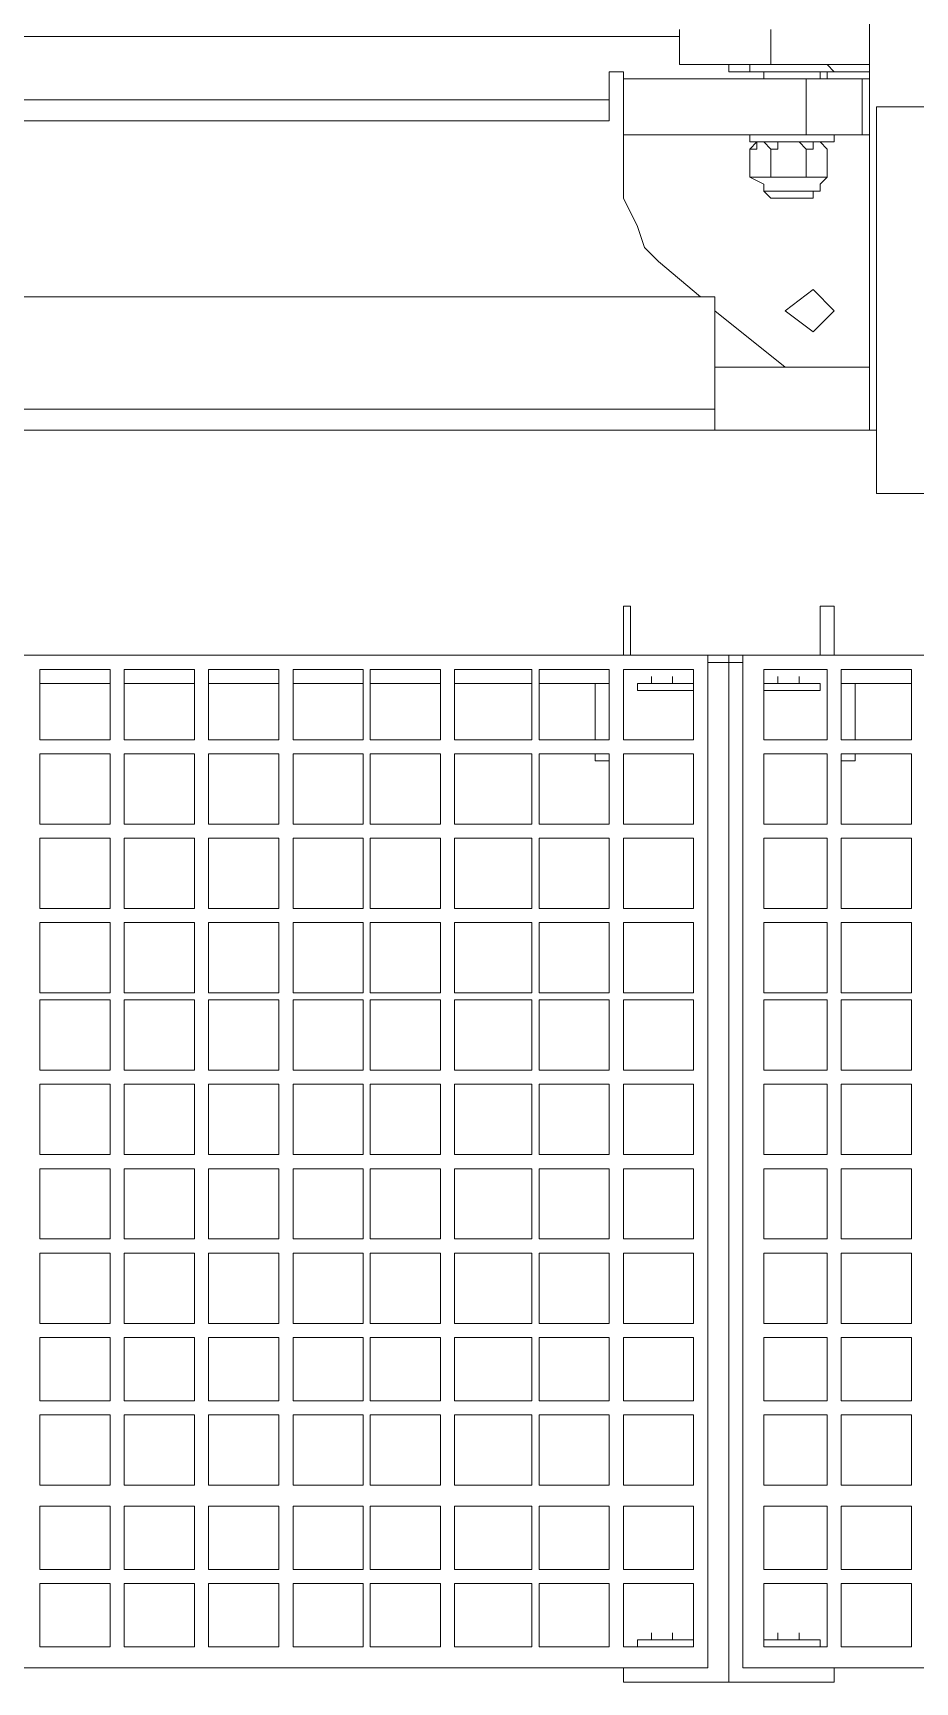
# Model space of a CAD drawing. Header units: metres. Extents: x -13194 to 152406, y -4219 to 19791.
# Drawn here: x 4098.1 to 4138.5, y 528.2 to 603.7 of the extents above; entities that cross this region are included whole.
import ezdxf

# ---------------------------------------------------------------- set-up
doc = ezdxf.new("R2010")
doc.units = ezdxf.units.M
doc.header["$LTSCALE"] = 100
doc.header["$MEASUREMENT"] = 0
doc.layers.get('0').update_dxf_attribs({"color": 9, "lineweight": 9})
doc.layers.add('32-ekipman', color=9, linetype='Continuous', lineweight=9)

# ---------------------------------------------------------------- blocks, each defined once
blk = doc.blocks.new('h')
for points in [[(181688.467, -16206.805), (181688.467, -16206.16)], [(181698.132, -16206.16), (181688.467, -16206.16)], [(181693.299, -16253.197), (181693.299, -16206.16)], [(181693.299, -16253.197), (181693.299, -16206.16)], [(181698.132, -16206.16), (181698.132, -16206.805)], [(181692.655, -16206.805), (181641.108, -16206.805)], [(181692.655, -16253.197), (181692.655, -16206.805)], [(181694.266, -16206.805), (181694.266, -16253.197)], [(181759.666, -16206.805), (181694.266, -16206.805)], [(181684.923, -16207.771), (181684.923, -16210.671)], [(181688.145, -16207.771), (181684.923, -16207.771)], [(181688.145, -16210.671), (181688.145, -16207.771)], [(181688.789, -16207.771), (181688.789, -16210.671)], [(181691.688, -16207.771), (181688.789, -16207.771)], [(181689.111, -16208.093), (181689.111, -16207.771)], [(181691.688, -16207.771), (181689.111, -16207.771)], [(181690.078, -16207.771), (181691.044, -16207.771)], [(181691.688, -16208.093), (181691.688, -16207.771)], [(181691.688, -16210.671), (181691.688, -16207.771)], [(181694.91, -16207.771), (181694.91, -16210.671)], [(181694.91, -16207.771), (181694.91, -16208.093)], [(181694.91, -16207.771), (181697.487, -16207.771)], [(181698.132, -16207.771), (181694.91, -16207.771)], [(181696.843, -16207.771), (181695.877, -16207.771)], [(181697.487, -16207.771), (181697.487, -16208.093)], [(181698.132, -16210.671), (181698.132, -16207.771)], [(181698.776, -16207.771), (181698.776, -16210.671)], [(181701.998, -16207.771), (181698.776, -16207.771)], [(181701.998, -16210.671), (181701.998, -16207.771)], [(181702.32, -16207.771), (181702.32, -16210.671)], [(181705.864, -16207.771), (181702.32, -16207.771)], [(181705.864, -16210.671), (181705.864, -16207.771)], [(181706.508, -16207.771), (181706.508, -16210.671)], [(181709.73, -16207.771), (181706.508, -16207.771)], [(181709.73, -16210.671), (181709.73, -16207.771)], [(181710.052, -16207.771), (181710.052, -16210.671)], [(181713.274, -16207.771), (181710.052, -16207.771)], [(181713.274, -16210.671), (181713.274, -16207.771)], [(181713.918, -16207.771), (181713.918, -16210.671)], [(181717.14, -16207.771), (181713.918, -16207.771)], [(181717.14, -16210.671), (181717.14, -16207.771)], [(181717.784, -16207.771), (181717.784, -16210.671)], [(181721.006, -16207.771), (181717.784, -16207.771)], [(181721.006, -16210.671), (181721.006, -16207.771)], [(181721.65, -16207.771), (181721.65, -16210.671)], [(181724.872, -16207.771), (181721.65, -16207.771)], [(181724.872, -16210.671), (181724.872, -16207.771)], [(181691.688, -16208.093), (181689.111, -16208.093)], [(181690.078, -16208.093), (181690.078, -16208.415)], [(181691.044, -16208.093), (181690.078, -16208.093)], [(181691.044, -16208.093), (181691.044, -16208.415)], [(181697.487, -16208.093), (181694.91, -16208.093)], [(181695.877, -16208.093), (181695.877, -16208.415)], [(181695.877, -16208.093), (181696.843, -16208.093)], [(181696.843, -16208.093), (181696.843, -16208.415)], [(181684.923, -16210.671), (181688.145, -16210.671)], [(181688.789, -16210.671), (181691.688, -16210.671)], [(181694.91, -16210.671), (181698.132, -16210.671)], [(181698.776, -16210.671), (181701.998, -16210.671)], [(181702.32, -16210.671), (181705.864, -16210.671)], [(181706.508, -16210.671), (181709.73, -16210.671)], [(181710.052, -16210.671), (181713.274, -16210.671)], [(181713.918, -16210.671), (181717.14, -16210.671)], [(181717.784, -16210.671), (181721.006, -16210.671)], [(181721.65, -16210.671), (181724.872, -16210.671)], [(181684.923, -16211.315), (181684.923, -16214.214)], [(181688.145, -16211.315), (181684.923, -16211.315)], [(181688.145, -16214.214), (181688.145, -16211.315)], [(181688.789, -16211.315), (181688.789, -16214.214)], [(181691.688, -16211.315), (181688.789, -16211.315)], [(181691.688, -16214.214), (181691.688, -16211.315)], [(181694.91, -16211.315), (181694.91, -16214.214)], [(181698.132, -16211.315), (181694.91, -16211.315)], [(181698.132, -16214.214), (181698.132, -16211.315)], [(181698.776, -16211.315), (181698.776, -16214.214)], [(181701.998, -16211.315), (181698.776, -16211.315)], [(181701.998, -16214.214), (181701.998, -16211.315)], [(181702.32, -16211.315), (181702.32, -16214.214)], [(181705.864, -16211.315), (181702.32, -16211.315)], [(181705.864, -16214.214), (181705.864, -16211.315)], [(181706.508, -16211.315), (181706.508, -16214.214)], [(181709.73, -16211.315), (181706.508, -16211.315)], [(181709.73, -16214.214), (181709.73, -16211.315)], [(181710.052, -16211.315), (181710.052, -16214.214)], [(181713.274, -16211.315), (181710.052, -16211.315)], [(181713.274, -16214.214), (181713.274, -16211.315)], [(181713.918, -16211.315), (181713.918, -16214.214)], [(181717.14, -16211.315), (181713.918, -16211.315)], [(181717.14, -16214.214), (181717.14, -16211.315)], [(181717.784, -16211.315), (181717.784, -16214.214)], [(181721.006, -16211.315), (181717.784, -16211.315)], [(181721.006, -16214.214), (181721.006, -16211.315)], [(181721.65, -16211.315), (181721.65, -16214.214)], [(181724.872, -16211.315), (181721.65, -16211.315)], [(181724.872, -16214.214), (181724.872, -16211.315)], [(181684.923, -16214.214), (181688.145, -16214.214)], [(181688.789, -16214.214), (181691.688, -16214.214)], [(181694.91, -16214.214), (181698.132, -16214.214)], [(181698.776, -16214.214), (181701.998, -16214.214)], [(181702.32, -16214.214), (181705.864, -16214.214)], [(181706.508, -16214.214), (181709.73, -16214.214)], [(181710.052, -16214.214), (181713.274, -16214.214)], [(181713.918, -16214.214), (181717.14, -16214.214)], [(181717.784, -16214.214), (181721.006, -16214.214)], [(181721.65, -16214.214), (181724.872, -16214.214)], [(181684.923, -16215.181), (181684.923, -16218.403)], [(181688.145, -16215.181), (181684.923, -16215.181)], [(181688.145, -16218.403), (181688.145, -16215.181)], [(181688.789, -16215.181), (181688.789, -16218.403)], [(181691.688, -16215.181), (181688.789, -16215.181)], [(181691.688, -16218.403), (181691.688, -16215.181)], [(181694.91, -16215.181), (181694.91, -16218.403)], [(181698.132, -16215.181), (181694.91, -16215.181)], [(181698.132, -16218.403), (181698.132, -16215.181)], [(181698.776, -16215.181), (181698.776, -16218.403)], [(181701.998, -16215.181), (181698.776, -16215.181)], [(181701.998, -16218.403), (181701.998, -16215.181)], [(181702.32, -16215.181), (181702.32, -16218.403)], [(181705.864, -16215.181), (181702.32, -16215.181)], [(181705.864, -16218.403), (181705.864, -16215.181)], [(181706.508, -16215.181), (181706.508, -16218.403)], [(181709.73, -16215.181), (181706.508, -16215.181)], [(181709.73, -16218.403), (181709.73, -16215.181)], [(181710.052, -16215.181), (181710.052, -16218.403)], [(181713.274, -16215.181), (181710.052, -16215.181)], [(181713.274, -16218.403), (181713.274, -16215.181)], [(181713.918, -16215.181), (181713.918, -16218.403)], [(181717.14, -16215.181), (181713.918, -16215.181)], [(181717.14, -16218.403), (181717.14, -16215.181)], [(181717.784, -16215.181), (181717.784, -16218.403)], [(181721.006, -16215.181), (181717.784, -16215.181)], [(181721.006, -16218.403), (181721.006, -16215.181)], [(181721.65, -16215.181), (181721.65, -16218.403)], [(181724.872, -16215.181), (181721.65, -16215.181)], [(181724.872, -16218.403), (181724.872, -16215.181)], [(181684.923, -16218.403), (181688.145, -16218.403)], [(181688.789, -16218.403), (181691.688, -16218.403)], [(181694.91, -16218.403), (181698.132, -16218.403)], [(181698.776, -16218.403), (181701.998, -16218.403)], [(181702.32, -16218.403), (181705.864, -16218.403)], [(181706.508, -16218.403), (181709.73, -16218.403)], [(181710.052, -16218.403), (181713.274, -16218.403)], [(181713.918, -16218.403), (181717.14, -16218.403)], [(181717.784, -16218.403), (181721.006, -16218.403)], [(181721.65, -16218.403), (181724.872, -16218.403)], [(181684.923, -16219.047), (181684.923, -16221.946)], [(181688.145, -16219.047), (181684.923, -16219.047)], [(181688.145, -16221.946), (181688.145, -16219.047)], [(181688.789, -16219.047), (181688.789, -16221.946)], [(181691.688, -16219.047), (181688.789, -16219.047)], [(181691.688, -16221.946), (181691.688, -16219.047)], [(181694.91, -16219.047), (181694.91, -16221.946)], [(181698.132, -16219.047), (181694.91, -16219.047)], [(181698.132, -16221.946), (181698.132, -16219.047)], [(181698.776, -16219.047), (181698.776, -16221.946)], [(181701.998, -16219.047), (181698.776, -16219.047)], [(181701.998, -16221.946), (181701.998, -16219.047)], [(181702.32, -16219.047), (181702.32, -16221.946)], [(181705.864, -16219.047), (181702.32, -16219.047)], [(181705.864, -16221.946), (181705.864, -16219.047)], [(181706.508, -16219.047), (181706.508, -16221.946)], [(181709.73, -16219.047), (181706.508, -16219.047)], [(181709.73, -16221.946), (181709.73, -16219.047)], [(181710.052, -16219.047), (181710.052, -16221.946)], [(181713.274, -16219.047), (181710.052, -16219.047)], [(181713.274, -16221.946), (181713.274, -16219.047)], [(181713.918, -16219.047), (181713.918, -16221.946)], [(181717.14, -16219.047), (181713.918, -16219.047)], [(181717.14, -16221.946), (181717.14, -16219.047)], [(181717.784, -16219.047), (181717.784, -16221.946)], [(181721.006, -16219.047), (181717.784, -16219.047)], [(181721.006, -16221.946), (181721.006, -16219.047)], [(181721.65, -16219.047), (181721.65, -16221.946)], [(181724.872, -16219.047), (181721.65, -16219.047)], [(181724.872, -16221.946), (181724.872, -16219.047)], [(181684.923, -16221.946), (181688.145, -16221.946)], [(181688.789, -16221.946), (181691.688, -16221.946)], [(181694.91, -16221.946), (181698.132, -16221.946)], [(181698.776, -16221.946), (181701.998, -16221.946)], [(181702.32, -16221.946), (181705.864, -16221.946)], [(181706.508, -16221.946), (181709.73, -16221.946)], [(181710.052, -16221.946), (181713.274, -16221.946)], [(181713.918, -16221.946), (181717.14, -16221.946)], [(181717.784, -16221.946), (181721.006, -16221.946)], [(181721.65, -16221.946), (181724.872, -16221.946)], [(181684.923, -16222.591), (181684.923, -16225.812)], [(181688.145, -16222.591), (181684.923, -16222.591)], [(181688.145, -16225.812), (181688.145, -16222.591)], [(181688.789, -16222.591), (181688.789, -16225.812)], [(181691.688, -16222.591), (181688.789, -16222.591)], [(181691.688, -16225.812), (181691.688, -16222.591)], [(181694.91, -16222.591), (181694.91, -16225.812)], [(181698.132, -16222.591), (181694.91, -16222.591)], [(181698.132, -16225.812), (181698.132, -16222.591)], [(181698.776, -16222.591), (181698.776, -16225.812)], [(181701.998, -16222.591), (181698.776, -16222.591)], [(181701.998, -16225.812), (181701.998, -16222.591)], [(181702.32, -16222.591), (181702.32, -16225.812)], [(181705.864, -16222.591), (181702.32, -16222.591)], [(181705.864, -16225.812), (181705.864, -16222.591)], [(181706.508, -16222.591), (181706.508, -16225.812)], [(181709.73, -16222.591), (181706.508, -16222.591)], [(181709.73, -16225.812), (181709.73, -16222.591)], [(181710.052, -16222.591), (181710.052, -16225.812)], [(181713.274, -16222.591), (181710.052, -16222.591)], [(181713.274, -16225.812), (181713.274, -16222.591)], [(181713.918, -16222.591), (181713.918, -16225.812)], [(181717.14, -16222.591), (181713.918, -16222.591)], [(181717.14, -16225.812), (181717.14, -16222.591)], [(181717.784, -16222.591), (181717.784, -16225.812)], [(181721.006, -16222.591), (181717.784, -16222.591)], [(181721.006, -16225.812), (181721.006, -16222.591)], [(181721.65, -16222.591), (181721.65, -16225.812)], [(181724.872, -16222.591), (181721.65, -16222.591)], [(181724.872, -16225.812), (181724.872, -16222.591)], [(181684.923, -16225.812), (181688.145, -16225.812)], [(181688.789, -16225.812), (181691.688, -16225.812)], [(181694.91, -16225.812), (181698.132, -16225.812)], [(181698.776, -16225.812), (181701.998, -16225.812)], [(181702.32, -16225.812), (181705.864, -16225.812)], [(181706.508, -16225.812), (181709.73, -16225.812)], [(181710.052, -16225.812), (181713.274, -16225.812)], [(181713.918, -16225.812), (181717.14, -16225.812)], [(181717.784, -16225.812), (181721.006, -16225.812)], [(181721.65, -16225.812), (181724.872, -16225.812)], [(181684.923, -16226.457), (181684.923, -16229.678)], [(181688.145, -16226.457), (181684.923, -16226.457)], [(181688.145, -16229.678), (181688.145, -16226.457)], [(181688.789, -16226.457), (181688.789, -16229.678)], [(181691.688, -16226.457), (181688.789, -16226.457)], [(181691.688, -16229.678), (181691.688, -16226.457)], [(181694.91, -16226.457), (181694.91, -16229.678)], [(181698.132, -16226.457), (181694.91, -16226.457)], [(181698.132, -16229.678), (181698.132, -16226.457)], [(181698.776, -16226.457), (181698.776, -16229.678)], [(181701.998, -16226.457), (181698.776, -16226.457)], [(181701.998, -16229.678), (181701.998, -16226.457)], [(181702.32, -16226.457), (181702.32, -16229.678)], [(181705.864, -16226.457), (181702.32, -16226.457)], [(181705.864, -16229.678), (181705.864, -16226.457)], [(181706.508, -16226.457), (181706.508, -16229.678)], [(181709.73, -16226.457), (181706.508, -16226.457)], [(181709.73, -16229.678), (181709.73, -16226.457)], [(181710.052, -16226.457), (181710.052, -16229.678)], [(181713.274, -16226.457), (181710.052, -16226.457)], [(181713.274, -16229.678), (181713.274, -16226.457)], [(181713.918, -16226.457), (181713.918, -16229.678)], [(181717.14, -16226.457), (181713.918, -16226.457)], [(181717.14, -16229.678), (181717.14, -16226.457)], [(181717.784, -16226.457), (181717.784, -16229.678)], [(181721.006, -16226.457), (181717.784, -16226.457)], [(181721.006, -16229.678), (181721.006, -16226.457)], [(181721.65, -16226.457), (181721.65, -16229.678)], [(181724.872, -16226.457), (181721.65, -16226.457)], [(181724.872, -16229.678), (181724.872, -16226.457)], [(181684.923, -16229.678), (181688.145, -16229.678)], [(181688.789, -16229.678), (181691.688, -16229.678)], [(181694.91, -16229.678), (181698.132, -16229.678)], [(181698.776, -16229.678), (181701.998, -16229.678)], [(181702.32, -16229.678), (181705.864, -16229.678)], [(181706.508, -16229.678), (181709.73, -16229.678)], [(181710.052, -16229.678), (181713.274, -16229.678)], [(181713.918, -16229.678), (181717.14, -16229.678)], [(181717.784, -16229.678), (181721.006, -16229.678)], [(181721.65, -16229.678), (181724.872, -16229.678)], [(181684.923, -16230.323), (181684.923, -16233.544)], [(181688.145, -16230.323), (181684.923, -16230.323)], [(181688.145, -16233.544), (181688.145, -16230.323)], [(181688.789, -16230.323), (181688.789, -16233.544)], [(181691.688, -16230.323), (181688.789, -16230.323)], [(181691.688, -16233.544), (181691.688, -16230.323)], [(181694.91, -16230.323), (181694.91, -16233.544)], [(181698.132, -16230.323), (181694.91, -16230.323)], [(181698.132, -16233.544), (181698.132, -16230.323)], [(181698.776, -16230.323), (181698.776, -16233.544)], [(181701.998, -16230.323), (181698.776, -16230.323)], [(181701.998, -16233.544), (181701.998, -16230.323)], [(181702.32, -16230.323), (181702.32, -16233.544)], [(181705.864, -16230.323), (181702.32, -16230.323)], [(181705.864, -16233.544), (181705.864, -16230.323)], [(181706.508, -16230.323), (181706.508, -16233.544)], [(181709.73, -16230.323), (181706.508, -16230.323)], [(181709.73, -16233.544), (181709.73, -16230.323)], [(181710.052, -16230.323), (181710.052, -16233.544)], [(181713.274, -16230.323), (181710.052, -16230.323)], [(181713.274, -16233.544), (181713.274, -16230.323)], [(181713.918, -16230.323), (181713.918, -16233.544)], [(181717.14, -16230.323), (181713.918, -16230.323)], [(181717.14, -16233.544), (181717.14, -16230.323)], [(181717.784, -16230.323), (181717.784, -16233.544)], [(181721.006, -16230.323), (181717.784, -16230.323)], [(181721.006, -16233.544), (181721.006, -16230.323)], [(181721.65, -16230.323), (181721.65, -16233.544)], [(181724.872, -16230.323), (181721.65, -16230.323)], [(181724.872, -16233.544), (181724.872, -16230.323)], [(181684.923, -16233.544), (181688.145, -16233.544)], [(181688.789, -16233.544), (181691.688, -16233.544)], [(181694.91, -16233.544), (181698.132, -16233.544)], [(181698.776, -16233.544), (181701.998, -16233.544)], [(181702.32, -16233.544), (181705.864, -16233.544)], [(181706.508, -16233.544), (181709.73, -16233.544)], [(181710.052, -16233.544), (181713.274, -16233.544)], [(181713.918, -16233.544), (181717.14, -16233.544)], [(181717.784, -16233.544), (181721.006, -16233.544)], [(181721.65, -16233.544), (181724.872, -16233.544)], [(181684.923, -16234.189), (181684.923, -16237.41)], [(181688.145, -16234.189), (181684.923, -16234.189)], [(181688.145, -16237.41), (181688.145, -16234.189)], [(181688.789, -16234.189), (181688.789, -16237.41)], [(181691.688, -16234.189), (181688.789, -16234.189)], [(181691.688, -16237.41), (181691.688, -16234.189)], [(181694.91, -16234.189), (181694.91, -16237.41)], [(181698.132, -16234.189), (181694.91, -16234.189)], [(181698.132, -16237.41), (181698.132, -16234.189)], [(181698.776, -16234.189), (181698.776, -16237.41)], [(181701.998, -16234.189), (181698.776, -16234.189)], [(181701.998, -16237.41), (181701.998, -16234.189)], [(181702.32, -16234.189), (181702.32, -16237.41)], [(181705.864, -16234.189), (181702.32, -16234.189)], [(181705.864, -16237.41), (181705.864, -16234.189)], [(181706.508, -16234.189), (181706.508, -16237.41)], [(181709.73, -16234.189), (181706.508, -16234.189)], [(181709.73, -16237.41), (181709.73, -16234.189)], [(181710.052, -16234.189), (181710.052, -16237.41)], [(181713.274, -16234.189), (181710.052, -16234.189)], [(181713.274, -16237.41), (181713.274, -16234.189)], [(181713.918, -16234.189), (181713.918, -16237.41)], [(181717.14, -16234.189), (181713.918, -16234.189)], [(181717.14, -16237.41), (181717.14, -16234.189)], [(181717.784, -16234.189), (181717.784, -16237.41)], [(181721.006, -16234.189), (181717.784, -16234.189)], [(181721.006, -16237.41), (181721.006, -16234.189)], [(181721.65, -16234.189), (181721.65, -16237.41)], [(181724.872, -16234.189), (181721.65, -16234.189)], [(181724.872, -16237.41), (181724.872, -16234.189)], [(181684.923, -16237.41), (181688.145, -16237.41)], [(181688.789, -16237.41), (181691.688, -16237.41)], [(181694.91, -16237.41), (181698.132, -16237.41)], [(181698.776, -16237.41), (181701.998, -16237.41)], [(181702.32, -16237.41), (181705.864, -16237.41)], [(181706.508, -16237.41), (181709.73, -16237.41)], [(181710.052, -16237.41), (181713.274, -16237.41)], [(181713.918, -16237.41), (181717.14, -16237.41)], [(181717.784, -16237.41), (181721.006, -16237.41)], [(181721.65, -16237.41), (181724.872, -16237.41)], [(181684.923, -16237.733), (181684.923, -16240.954)], [(181688.145, -16237.733), (181684.923, -16237.733)], [(181688.145, -16240.954), (181688.145, -16237.733)], [(181688.789, -16237.733), (181688.789, -16240.954)], [(181691.688, -16237.733), (181688.789, -16237.733)], [(181691.688, -16240.954), (181691.688, -16237.733)], [(181694.91, -16237.733), (181694.91, -16240.954)], [(181698.132, -16237.733), (181694.91, -16237.733)], [(181698.132, -16240.954), (181698.132, -16237.733)], [(181698.776, -16237.733), (181698.776, -16240.954)], [(181701.998, -16237.733), (181698.776, -16237.733)], [(181701.998, -16240.954), (181701.998, -16237.733)], [(181702.32, -16237.733), (181702.32, -16240.954)], [(181705.864, -16237.733), (181702.32, -16237.733)], [(181705.864, -16240.954), (181705.864, -16237.733)], [(181706.508, -16237.733), (181706.508, -16240.954)], [(181709.73, -16237.733), (181706.508, -16237.733)], [(181709.73, -16240.954), (181709.73, -16237.733)], [(181710.052, -16237.733), (181710.052, -16240.954)], [(181713.274, -16237.733), (181710.052, -16237.733)], [(181713.274, -16240.954), (181713.274, -16237.733)], [(181713.918, -16237.733), (181713.918, -16240.954)], [(181717.14, -16237.733), (181713.918, -16237.733)], [(181717.14, -16240.954), (181717.14, -16237.733)], [(181717.784, -16237.733), (181717.784, -16240.954)], [(181721.006, -16237.733), (181717.784, -16237.733)], [(181721.006, -16240.954), (181721.006, -16237.733)], [(181721.65, -16237.733), (181721.65, -16240.954)], [(181724.872, -16237.733), (181721.65, -16237.733)], [(181724.872, -16240.954), (181724.872, -16237.733)], [(181684.923, -16240.954), (181688.145, -16240.954)], [(181688.789, -16240.954), (181691.688, -16240.954)], [(181694.91, -16240.954), (181698.132, -16240.954)], [(181698.776, -16240.954), (181701.998, -16240.954)], [(181702.32, -16240.954), (181705.864, -16240.954)], [(181706.508, -16240.954), (181709.73, -16240.954)], [(181710.052, -16240.954), (181713.274, -16240.954)], [(181713.918, -16240.954), (181717.14, -16240.954)], [(181717.784, -16240.954), (181721.006, -16240.954)], [(181721.65, -16240.954), (181724.872, -16240.954)], [(181684.923, -16241.599), (181684.923, -16244.82)], [(181688.145, -16241.599), (181684.923, -16241.599)], [(181688.145, -16244.82), (181688.145, -16241.599)], [(181688.789, -16241.599), (181688.789, -16244.82)], [(181691.688, -16241.599), (181688.789, -16241.599)], [(181691.688, -16244.82), (181691.688, -16241.599)], [(181694.91, -16241.599), (181694.91, -16244.82)], [(181698.132, -16241.599), (181694.91, -16241.599)], [(181698.132, -16244.82), (181698.132, -16241.599)], [(181698.776, -16241.599), (181698.776, -16244.82)], [(181701.998, -16241.599), (181698.776, -16241.599)], [(181701.998, -16244.82), (181701.998, -16241.599)], [(181702.32, -16241.599), (181702.32, -16244.82)], [(181705.864, -16241.599), (181702.32, -16241.599)], [(181705.864, -16244.82), (181705.864, -16241.599)], [(181706.508, -16241.599), (181706.508, -16244.82)], [(181709.73, -16241.599), (181706.508, -16241.599)], [(181709.73, -16244.82), (181709.73, -16241.599)], [(181710.052, -16241.599), (181710.052, -16244.82)], [(181713.274, -16241.599), (181710.052, -16241.599)], [(181713.274, -16244.82), (181713.274, -16241.599)], [(181713.918, -16241.599), (181713.918, -16244.82)], [(181717.14, -16241.599), (181713.918, -16241.599)], [(181717.14, -16244.82), (181717.14, -16241.599)], [(181717.784, -16241.599), (181717.784, -16244.82)], [(181721.006, -16241.599), (181717.784, -16241.599)], [(181721.006, -16244.82), (181721.006, -16241.599)], [(181721.65, -16241.599), (181721.65, -16244.82)], [(181724.872, -16241.599), (181721.65, -16241.599)], [(181724.872, -16244.82), (181724.872, -16241.599)], [(181684.923, -16244.82), (181688.145, -16244.82)], [(181688.789, -16244.82), (181691.688, -16244.82)], [(181694.91, -16244.82), (181698.132, -16244.82)], [(181698.776, -16244.82), (181701.998, -16244.82)], [(181702.32, -16244.82), (181705.864, -16244.82)], [(181706.508, -16244.82), (181709.73, -16244.82)], [(181710.052, -16244.82), (181713.274, -16244.82)], [(181713.918, -16244.82), (181717.14, -16244.82)], [(181717.784, -16244.82), (181721.006, -16244.82)], [(181721.65, -16244.82), (181724.872, -16244.82)], [(181684.923, -16245.465), (181684.923, -16248.686)], [(181688.145, -16245.465), (181684.923, -16245.465)], [(181688.145, -16248.686), (181688.145, -16245.465)], [(181688.789, -16245.465), (181688.789, -16248.686)], [(181691.688, -16245.465), (181688.789, -16245.465)], [(181691.688, -16248.686), (181691.688, -16245.465)], [(181694.91, -16245.465), (181694.91, -16248.686)], [(181698.132, -16245.465), (181694.91, -16245.465)], [(181698.132, -16248.686), (181698.132, -16245.465)], [(181698.776, -16245.465), (181698.776, -16248.686)], [(181701.998, -16245.465), (181698.776, -16245.465)], [(181701.998, -16248.686), (181701.998, -16245.465)], [(181702.32, -16245.465), (181702.32, -16248.686)], [(181705.864, -16245.465), (181702.32, -16245.465)], [(181705.864, -16248.686), (181705.864, -16245.465)], [(181706.508, -16245.465), (181706.508, -16248.686)], [(181709.73, -16245.465), (181706.508, -16245.465)], [(181709.73, -16248.686), (181709.73, -16245.465)], [(181710.052, -16245.465), (181710.052, -16248.686)], [(181713.274, -16245.465), (181710.052, -16245.465)], [(181713.274, -16248.686), (181713.274, -16245.465)], [(181713.918, -16245.465), (181713.918, -16248.686)], [(181717.14, -16245.465), (181713.918, -16245.465)], [(181717.14, -16248.686), (181717.14, -16245.465)], [(181717.784, -16245.465), (181717.784, -16248.686)], [(181721.006, -16245.465), (181717.784, -16245.465)], [(181721.006, -16248.686), (181721.006, -16245.465)], [(181721.65, -16245.465), (181721.65, -16248.686)], [(181724.872, -16245.465), (181721.65, -16245.465)], [(181724.872, -16248.686), (181724.872, -16245.465)], [(181684.923, -16248.686), (181688.145, -16248.686)], [(181687.5, -16248.686), (181687.5, -16248.364)], [(181687.5, -16248.364), (181688.145, -16248.364)], [(181688.789, -16248.686), (181691.688, -16248.686)], [(181694.91, -16248.686), (181698.132, -16248.686)], [(181698.776, -16248.364), (181699.42, -16248.364)], [(181698.776, -16248.686), (181701.998, -16248.686)], [(181699.42, -16248.364), (181699.42, -16248.686)], [(181702.32, -16248.686), (181705.864, -16248.686)], [(181706.508, -16248.686), (181709.73, -16248.686)], [(181710.052, -16248.686), (181713.274, -16248.686)], [(181713.918, -16248.686), (181717.14, -16248.686)], [(181717.784, -16248.686), (181721.006, -16248.686)], [(181721.65, -16248.686), (181724.872, -16248.686)], [(181684.923, -16249.331), (181684.923, -16252.552)], [(181688.145, -16249.331), (181684.923, -16249.331)], [(181687.5, -16251.908), (181687.5, -16249.331)], [(181688.145, -16252.552), (181688.145, -16249.331)], [(181688.789, -16249.331), (181688.789, -16252.552)], [(181691.688, -16249.331), (181688.789, -16249.331)], [(181691.688, -16252.552), (181691.688, -16249.331)], [(181694.91, -16249.331), (181694.91, -16252.552)], [(181698.132, -16249.331), (181694.91, -16249.331)], [(181698.132, -16252.552), (181698.132, -16249.331)], [(181698.776, -16249.331), (181698.776, -16252.552)], [(181701.998, -16249.331), (181698.776, -16249.331)], [(181699.42, -16249.331), (181699.42, -16251.908)], [(181701.998, -16252.552), (181701.998, -16249.331)], [(181702.32, -16249.331), (181702.32, -16252.552)], [(181705.864, -16249.331), (181702.32, -16249.331)], [(181705.864, -16252.552), (181705.864, -16249.331)], [(181706.508, -16249.331), (181706.508, -16252.552)], [(181709.73, -16249.331), (181706.508, -16249.331)], [(181709.73, -16252.552), (181709.73, -16249.331)], [(181710.052, -16249.331), (181710.052, -16252.552)], [(181713.274, -16249.331), (181710.052, -16249.331)], [(181713.274, -16252.552), (181713.274, -16249.331)], [(181713.918, -16249.331), (181713.918, -16252.552)], [(181717.14, -16249.331), (181713.918, -16249.331)], [(181717.14, -16252.552), (181717.14, -16249.331)], [(181717.784, -16249.331), (181717.784, -16252.552)], [(181721.006, -16249.331), (181717.784, -16249.331)], [(181721.006, -16252.552), (181721.006, -16249.331)], [(181721.65, -16249.331), (181721.65, -16252.552)], [(181724.872, -16249.331), (181721.65, -16249.331)], [(181724.872, -16252.552), (181724.872, -16249.331)], [(181689.111, -16251.908), (181689.111, -16251.586)], [(181691.688, -16251.586), (181689.111, -16251.586)], [(181690.078, -16251.586), (181691.044, -16251.586)], [(181691.688, -16251.908), (181691.688, -16251.586)], [(181694.91, -16251.586), (181694.91, -16251.908)], [(181694.91, -16251.586), (181697.487, -16251.586)], [(181696.843, -16251.586), (181695.877, -16251.586)], [(181697.487, -16251.586), (181697.487, -16251.908)], [(181688.145, -16251.908), (181684.923, -16251.908)], [(181684.923, -16252.552), (181688.145, -16252.552)], [(181688.789, -16252.552), (181691.688, -16252.552)], [(181691.688, -16251.908), (181689.111, -16251.908)], [(181690.078, -16251.908), (181690.078, -16252.23)], [(181691.044, -16251.908), (181690.078, -16251.908)], [(181691.044, -16251.908), (181691.044, -16252.23)], [(181697.487, -16251.908), (181694.91, -16251.908)], [(181694.91, -16252.552), (181698.132, -16252.552)], [(181695.877, -16251.908), (181695.877, -16252.23)], [(181695.877, -16251.908), (181696.843, -16251.908)], [(181696.843, -16251.908), (181696.843, -16252.23)], [(181701.998, -16251.908), (181698.776, -16251.908)], [(181698.776, -16252.552), (181701.998, -16252.552)], [(181705.864, -16251.908), (181702.32, -16251.908)], [(181702.32, -16252.552), (181705.864, -16252.552)], [(181709.73, -16251.908), (181706.508, -16251.908)], [(181706.508, -16252.552), (181709.73, -16252.552)], [(181713.274, -16251.908), (181710.052, -16251.908)], [(181710.052, -16252.552), (181713.274, -16252.552)], [(181717.14, -16251.908), (181713.918, -16251.908)], [(181713.918, -16252.552), (181717.14, -16252.552)], [(181721.006, -16251.908), (181717.784, -16251.908)], [(181717.784, -16252.552), (181721.006, -16252.552)], [(181724.872, -16251.908), (181721.65, -16251.908)], [(181721.65, -16252.552), (181724.872, -16252.552)], [(181688.467, -16253.197), (181641.108, -16253.197)], [(181641.108, -16253.197), (181692.655, -16253.197)], [(181688.467, -16255.452), (181688.467, -16253.197)], [(181688.467, -16253.519), (181688.467, -16253.197), (181688.467, -16253.197)], [(181689.111, -16253.519), (181689.111, -16253.197), (181689.433, -16253.197)], [(181697.81, -16253.197), (181689.111, -16253.197)], [(181693.299, -16253.197), (181689.433, -16253.197)], [(181692.655, -16252.874), (181694.266, -16252.874)], [(181693.299, -16253.197), (181697.487, -16253.197)], [(181694.266, -16253.197), (181759.666, -16253.197)], [(181697.81, -16253.519), (181697.81, -16253.197), (181697.487, -16253.197)], [(181698.132, -16253.197), (181698.132, -16255.452)], [(181698.132, -16253.519), (181698.132, -16253.197), (181698.132, -16253.197)], [(181755.477, -16253.197), (181698.132, -16253.197)], [(181689.111, -16253.519), (181689.111, -16255.452)], [(181697.81, -16255.452), (181697.81, -16253.519)], [(181689.111, -16255.452), (181688.467, -16255.452)], [(181698.132, -16255.452), (181697.81, -16255.452)], [(181681.379, -16260.606), (181686.534, -16260.606)], [(181686.534, -16260.606), (181686.534, -16278.326)], [(181686.856, -16263.506), (181686.534, -16263.506)], [(181686.534, -16263.506), (181756.122, -16263.506)], [(181686.856, -16263.506), (181686.856, -16351.78)], [(181693.944, -16269.627), (181693.944, -16263.506)], [(181693.944, -16264.472), (181756.122, -16264.472)], [(181686.856, -16266.405), (181693.944, -16266.405)], [(181690.722, -16266.405), (181693.944, -16268.983)], [(181690.722, -16268.983), (181689.433, -16268.016), (181688.467, -16268.983), (181689.433, -16269.949), (181690.722, -16268.983)], [(181693.944, -16269.627), (181894.009, -16269.627)], [(181694.588, -16269.627), (181696.521, -16271.238)], [(181698.132, -16275.104), (181698.132, -16274.137), (181697.487, -16272.849), (181697.165, -16271.882), (181696.521, -16271.238)], [(181689.111, -16274.46), (181691.688, -16274.46), (181689.433, -16274.46)], [(181689.111, -16274.46), (181689.111, -16274.782)], [(181691.366, -16274.137), (181689.433, -16274.137)], [(181689.433, -16274.46), (181689.433, -16274.137)], [(181691.688, -16274.46), (181691.366, -16274.137)], [(181691.688, -16274.782), (181691.688, -16274.46), (181691.688, -16274.46)], [(181688.789, -16275.104), (181689.111, -16274.782)], [(181688.789, -16276.393), (181688.789, -16275.104)], [(181688.789, -16275.104), (181689.111, -16275.104)], [(181689.111, -16274.782), (181689.111, -16274.782)], [(181689.111, -16274.782), (181689.111, -16274.782)], [(181689.111, -16275.104), (181689.755, -16275.104)], [(181689.755, -16276.393), (181689.755, -16275.104)], [(181691.044, -16275.104), (181689.755, -16275.104)], [(181691.366, -16275.104), (181691.044, -16275.104)], [(181691.366, -16276.393), (181691.366, -16275.104)], [(181691.366, -16275.104), (181691.688, -16275.104)], [(181691.688, -16274.782), (181691.688, -16274.782)], [(181692.333, -16275.104), (181691.688, -16274.782)], [(181691.688, -16275.104), (181692.333, -16275.104)], [(181692.333, -16276.393), (181692.333, -16275.104)], [(181698.132, -16275.104), (181698.132, -16277.037)], [(181688.467, -16276.715), (181688.467, -16277.037)], [(181692.333, -16276.715), (181688.467, -16276.715)], [(181688.789, -16276.393), (181689.111, -16276.715)], [(181689.111, -16276.715), (181689.111, -16276.715), (181688.789, -16276.393)], [(181689.755, -16276.393), (181689.433, -16276.393), (181689.433, -16276.715), (181689.111, -16276.715)], [(181690.4, -16276.715), (181690.078, -16276.715), (181689.755, -16276.393)], [(181691.366, -16276.393), (181691.044, -16276.393), (181691.044, -16276.715), (181690.4, -16276.715)], [(181691.688, -16276.715), (181691.688, -16276.715), (181691.366, -16276.393)], [(181692.333, -16276.393), (181692.011, -16276.393), (181692.011, -16276.715), (181691.688, -16276.715)], [(181692.333, -16276.393), (181692.011, -16276.715)], [(181692.333, -16276.715), (181692.333, -16277.037)], [(181698.132, -16277.037), (181686.856, -16277.037)], [(181687.178, -16279.614), (181687.178, -16277.037)], [(181689.755, -16277.037), (181689.755, -16279.614)], [(181698.132, -16279.614), (181698.132, -16277.037)], [(181686.534, -16278.326), (181681.379, -16278.326)], [(181698.776, -16279.936), (181698.776, -16277.681)], [(181892.72, -16277.681), (181698.776, -16277.681)], [(181892.72, -16278.648), (181698.776, -16278.648)], [(181698.132, -16279.614), (181686.856, -16279.614)], [(181688.789, -16279.614), (181688.789, -16279.936)], [(181689.111, -16279.936), (181689.111, -16279.614)], [(181691.688, -16279.936), (181691.688, -16279.614)], [(181698.132, -16279.614), (181698.132, -16279.936)], [(181693.299, -16279.936), (181686.856, -16279.936)], [(181695.554, -16280.259), (181686.856, -16280.259)], [(181688.467, -16279.936), (181688.789, -16280.259)], [(181692.333, -16279.936), (181688.467, -16279.936)], [(181692.333, -16279.936), (181688.467, -16279.936)], [(181692.333, -16279.936), (181688.467, -16279.936)], [(181689.755, -16279.936), (181689.755, -16279.936)], [(181691.366, -16281.869), (181691.366, -16280.259)], [(181692.333, -16279.936), (181692.333, -16280.259)], [(181693.299, -16280.259), (181693.299, -16279.936)], [(181695.554, -16280.259), (181695.554, -16281.869)], [(181698.132, -16279.936), (181698.132, -16279.936), (181698.454, -16279.936), (181698.776, -16279.936)], [(181901.097, -16281.547), (181695.554, -16281.547)]]:
    blk.add_lwpolyline(points)
blk = doc.blocks.new('2.bod.Mimari')
at = {"layer": '32-ekipman', "ltscale": 2, "rotation": 180}
blk.add_blockref('h', (185823.255, -24307.965), dxfattribs=at)

msp = doc.modelspace()

# ---------------------------------------------------------------- block references
msp.add_blockref('2.bod.Mimari', (0, 8630))

doc.saveas('drawing.dxf')
